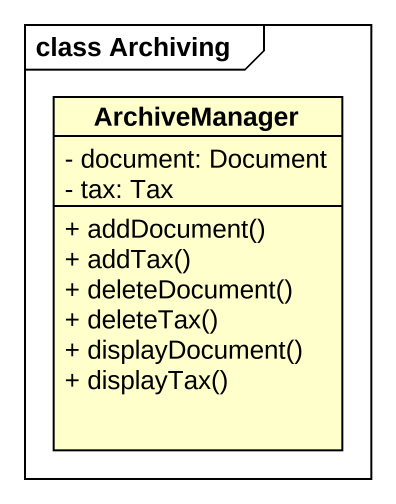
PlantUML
@startuml
mainframe class Archiving
hide circle
hide empty members
skinparam classAttributeIconSize 0
class ArchiveManager {
  - document: Document
  - tax: Tax
  + addDocument()
  + addTax()
  + deleteDocument()
  + deleteTax()
  + displayDocument()
  + displayTax()
}
@enduml
